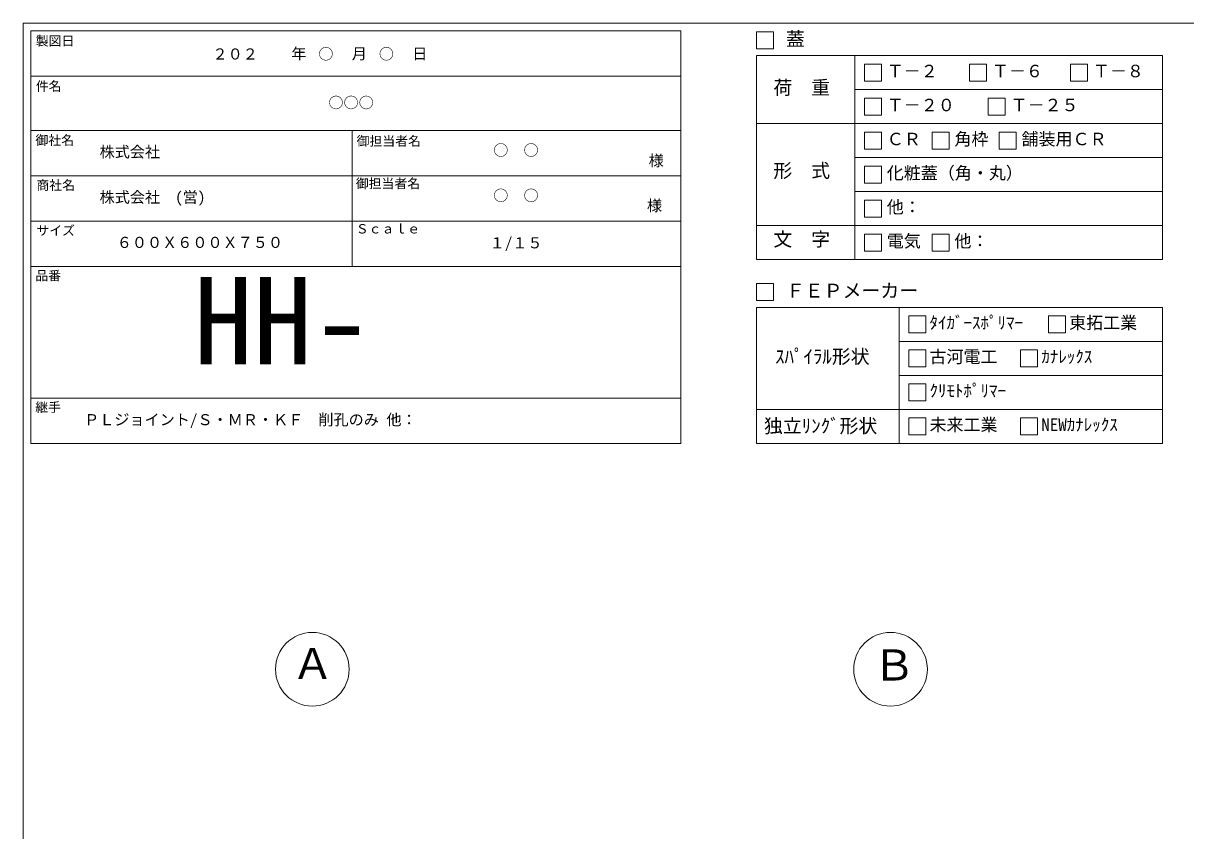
# Model space of a CAD drawing. Units: millimetres, scale not verified. Extents: x -4890 to 18490, y -2287 to 2287.
# Drawn here: x -1230 to 1846, y 150 to 2287 of the extents above; entities that cross this region are included whole.
import ezdxf
from ezdxf.enums import TextEntityAlignment as Align

# ---------------------------------------------------------------- set-up
doc = ezdxf.new("R2010")
doc.units = ezdxf.units.MM
doc.header["$LTSCALE"] = 10
doc.linetypes.add('USER5', pattern=[3.185, 0.01, -3.175])
for name, color, linetype, lineweight in [('0-2_waku', 7, 'Continuous', 18), ('0-3_gaikei', 7, 'Continuous', 18), ('0-4_kakure', 7, 'USER5', 18), ('0-D_文字１', 7, 'Continuous', 18)]:
    doc.layers.add(name, color=color, linetype=linetype, lineweight=lineweight)
doc.styles.add('ＭＳ ゴシック', font='')
doc.styles.get('ＭＳ ゴシック').set_extended_font_data('MS Gothic')

msp = doc.modelspace()

# ---------------------------------------------------------------- linework, layer by layer
at = {"layer": '0-2_waku'}
for p, q in [((-1230, 2287.41), (-1230, -1987.59)), ((-1230, 2287.41), (4890, 2287.41)), ((-1210, 2267.41), (-1210, 1175.41)), ((-1210, 2267.41), (510, 2267.41)), ((-1210, 2267.41), (-1210, 1175.41)), ((-1210, 2267.41), (510, 2267.41)), ((-1210, 2267.41), (-1210, 1175.41)), ((510, 2267.41), (510, 1175.41)), ((710, 2201.63), (1785, 2201.63)), ((710, 2201.63), (710, 1661.63)), ((970.67, 2201.63), (970.67, 1661.63)), ((1785, 2201.63), (1785, 1661.63)), ((-1210, 2147.41), (510, 2147.41)), ((-1210, 2147.41), (510, 2147.41)), ((-1210, 2147.41), (510, 2147.41)), ((-1210, 2147.41), (510, 2147.41)), ((970.67, 2111.63), (1785, 2111.63)), ((-1210, 2003.41), (510, 2003.41)), ((-1210, 2003.41), (510, 2003.41)), ((-360, 2003.41), (-360, 1643.41)), ((710, 2021.63), (1785, 2021.63)), ((970.67, 1931.63), (1785, 1931.63)), ((-1210, 1883.41), (510, 1883.41)), ((970.67, 1841.63), (1785, 1841.63)), ((-1210, 1763.41), (510, 1763.41)), ((710, 1751.63), (1785, 1751.63)), ((710, 1661.63), (1785, 1661.63)), ((-1210, 1643.41), (510, 1643.41)), ((710, 1535.41), (1785, 1535.41)), ((710, 1535.41), (710, 1175.41)), ((1087.82, 1535.41), (1087.82, 1175.41)), ((1785, 1535.41), (1785, 1175.41)), ((1087.82, 1445.41), (1785, 1445.41)), ((1087.82, 1355.41), (1785, 1355.41)), ((-1210, 1295.41), (510, 1295.41)), ((710, 1265.41), (1785, 1265.41)), ((-1210, 1175.41), (510, 1175.41)), ((710, 1175.41), (1785, 1175.41)), ((710, 1175.41), (1785, 1175.41))]:
    msp.add_line(p, q, dxfattribs=at)
at = {"layer": '0-3_gaikei'}
for centre in [(-465, 577.41), (1065, 577.41)]:
    msp.add_circle(centre, 97.5, dxfattribs=at)
at = {"layer": '0-D_文字１'}
for p, q in [((710, 2264.44), (710, 2219.44)), ((710, 2219.44), (755, 2219.44)), ((995.97, 2179.13), (1040.97, 2179.13)), ((995.97, 2179.13), (995.97, 2134.13)), ((995.97, 2179.13), (995.97, 2134.13)), ((995.97, 2179.13), (1040.97, 2179.13)), ((995.97, 2179.13), (995.97, 2134.13)), ((995.97, 2179.13), (1040.97, 2179.13)), ((1040.97, 2179.13), (1040.97, 2134.13)), ((1040.97, 2179.13), (1040.97, 2134.13)), ((1040.97, 2179.13), (1040.97, 2134.13)), ((1274.05, 2179.13), (1319.05, 2179.13)), ((1274.05, 2179.13), (1274.05, 2134.13)), ((1319.05, 2179.13), (1319.05, 2134.13)), ((1541.26, 2179.13), (1586.26, 2179.13)), ((1541.26, 2179.13), (1541.26, 2134.13)), ((1586.26, 2179.13), (1586.26, 2134.13)), ((995.97, 2134.13), (1040.97, 2134.13)), ((995.97, 2134.13), (1040.97, 2134.13)), ((995.97, 2134.13), (1040.97, 2134.13)), ((1274.05, 2134.13), (1319.05, 2134.13)), ((1541.26, 2134.13), (1586.26, 2134.13)), ((995.97, 2089.13), (1040.97, 2089.13)), ((995.97, 2089.13), (995.97, 2044.13)), ((1040.97, 2089.13), (1040.97, 2044.13)), ((1323.45, 2089.13), (1368.45, 2089.13)), ((1323.45, 2089.13), (1323.45, 2044.13)), ((1368.45, 2089.13), (1368.45, 2044.13)), ((995.97, 2044.13), (1040.97, 2044.13)), ((1323.45, 2044.13), (1368.45, 2044.13)), ((995.97, 1999.13), (1040.97, 1999.13)), ((995.97, 1999.13), (995.97, 1954.13)), ((995.97, 1999.13), (995.97, 1954.13)), ((1040.97, 1999.13), (1040.97, 1954.13)), ((1040.97, 1999.13), (1040.97, 1954.13)), ((1174.97, 1999.13), (1219.97, 1999.13)), ((1174.97, 1999.13), (1174.97, 1954.13)), ((1219.97, 1999.13), (1219.97, 1954.13)), ((1352.47, 1999.13), (1397.47, 1999.13)), ((1352.47, 1999.13), (1352.47, 1954.13)), ((1397.47, 1999.13), (1397.47, 1954.13)), ((995.97, 1954.13), (1040.97, 1954.13)), ((995.97, 1954.13), (1040.97, 1954.13)), ((1174.97, 1954.13), (1219.97, 1954.13)), ((1352.47, 1954.13), (1397.47, 1954.13)), ((995.97, 1909.13), (995.97, 1864.13)), ((1040.97, 1909.13), (1040.97, 1864.13)), ((995.97, 1864.13), (1040.97, 1864.13)), ((995.97, 1819.13), (1040.97, 1819.13)), ((995.97, 1819.13), (995.97, 1774.13)), ((995.97, 1819.13), (995.97, 1774.13)), ((1040.97, 1819.13), (1040.97, 1774.13)), ((1040.97, 1819.13), (1040.97, 1774.13)), ((995.97, 1774.13), (1040.97, 1774.13)), ((995.97, 1774.13), (1040.97, 1774.13)), ((995.97, 1729.13), (995.97, 1684.13)), ((1174.97, 1729.13), (1174.97, 1684.13)), ((995.97, 1684.13), (1040.97, 1684.13)), ((1174.97, 1684.13), (1219.97, 1684.13)), ((710, 1598.22), (710, 1553.22)), ((710, 1553.22), (755, 1553.22)), ((1113.12, 1512.91), (1113.12, 1467.91)), ((1482.7, 1512.91), (1527.7, 1512.91)), ((1482.7, 1512.91), (1482.7, 1467.91)), ((1482.7, 1512.91), (1527.7, 1512.91)), ((1482.7, 1512.91), (1482.7, 1467.91)), ((1482.7, 1512.91), (1527.7, 1512.91)), ((1482.7, 1512.91), (1482.7, 1467.91)), ((1527.7, 1512.91), (1527.7, 1467.91)), ((1527.7, 1512.91), (1527.7, 1467.91)), ((1527.7, 1512.91), (1527.7, 1467.91)), ((1113.12, 1467.91), (1158.12, 1467.91)), ((1482.7, 1467.91), (1527.7, 1467.91)), ((1482.7, 1467.91), (1527.7, 1467.91)), ((1482.7, 1467.91), (1527.7, 1467.91)), ((1113.12, 1422.91), (1158.12, 1422.91)), ((1113.12, 1422.91), (1113.12, 1377.91)), ((1158.12, 1422.91), (1158.12, 1377.91)), ((1409.02, 1422.91), (1409.02, 1377.91)), ((1113.12, 1377.91), (1158.12, 1377.91)), ((1409.02, 1377.91), (1454.02, 1377.91)), ((1113.12, 1332.91), (1113.12, 1287.91)), ((1113.12, 1287.91), (1158.12, 1287.91)), ((1113.12, 1242.91), (1158.12, 1242.91)), ((1113.12, 1242.91), (1113.12, 1197.91)), ((1158.12, 1242.91), (1158.12, 1197.91)), ((1409.02, 1242.91), (1454.02, 1242.91)), ((1409.02, 1242.91), (1409.02, 1197.91)), ((1454.02, 1242.91), (1454.02, 1197.91)), ((1113.12, 1197.91), (1158.12, 1197.91)), ((1409.02, 1197.91), (1454.02, 1197.91))]:
    msp.add_line(p, q, dxfattribs=at)
for points in [[(710, 2264.44), (755, 2264.44), (755, 2219.44)], [(710, 2264.44), (755, 2264.44), (755, 2219.44)], [(995.97, 1999.13), (1040.97, 1999.13), (1040.97, 1954.13)], [(995.97, 1999.13), (995.97, 1954.13), (1040.97, 1954.13)], [(995.97, 1909.13), (1040.97, 1909.13), (1040.97, 1864.13)], [(995.97, 1819.13), (1040.97, 1819.13), (1040.97, 1774.13)], [(995.97, 1819.13), (995.97, 1774.13), (1040.97, 1774.13)], [(995.97, 1729.13), (1040.97, 1729.13), (1040.97, 1684.13)], [(1174.97, 1729.13), (1219.97, 1729.13), (1219.97, 1684.13)], [(710, 1598.22), (755, 1598.22), (755, 1553.22)], [(1113.12, 1512.91), (1158.12, 1512.91), (1158.12, 1467.91)], [(1409.02, 1422.91), (1454.02, 1422.91), (1454.02, 1377.91)], [(1113.12, 1332.91), (1158.12, 1332.91), (1158.12, 1287.91)]]:
    msp.add_lwpolyline(points, dxfattribs=at)

# ---------------------------------------------------------------- texts
at = {"layer": '0-4_kakure', "style": 'ＭＳ ゴシック'}
for s, p in [('\u3000\u3000２０２\u3000\u3000\u3000\u3000○\u3000\u3000\u3000○', (-809.17, 2182.57)), ('○○○', (-422.49, 2053.75)), ('○\u3000○', (13.78, 1927.87)), ('株式会社', (-1028, 1923.49)), ('株式会社\u3000(営)', (-1028, 1803.49)), ('○\u3000○', (13.78, 1807.87))]:
    msp.add_text(s, height=29.33, dxfattribs=at).set_placement(p, align=Align.BOTTOM_LEFT)
at = {"layer": '0-D_文字１', "style": 'ＭＳ ゴシック'}
for s, height, p in [('製図日', 24.93, (-1196.73, 2220.96)), ('蓋', 36.66, (788.09, 2216.52)), ('\u3000\u3000年\u3000\u3000\u3000月\u3000\u3000\u3000日', 29.33, (-600.69, 2183.35)), ('Ｔ－２', 32.99, (1055.11, 2134.61)), ('Ｔ－６', 32.99, (1333.19, 2134.61)), ('Ｔ－８', 32.99, (1600.4, 2134.61)), ('件名', 24.93, (-1196.73, 2100.96)), ('荷\u3000重', 36.66, (754.96, 2087.83)), ('Ｔ－２０', 32.99, (1055.11, 2044.61)), ('Ｔ－２５', 32.99, (1382.59, 2044.61)), ('角枠', 32.99, (1234.11, 1954.61)), ('舗装用ＣＲ', 32.99, (1411.61, 1954.61)), ('御社名', 24.93, (-1197.7, 1957.95)), ('御担当者名', 24.93, (-347.79, 1955.74)), ('御担当者名', 24.93, (-347.79, 1955.74)), ('ＣＲ', 32.99, (1055.11, 1954.61)), ('様', 29.33, (424.95, 1900.24)), ('形\u3000式', 36.66, (754.96, 1867.86)), ('化粧蓋（角・丸）', 32.99, (1055.11, 1864.61)), ('御担当者名', 24.93, (-350.01, 1843.43)), ('商社名', 24.93, (-1195.1, 1838.91)), ('様', 29.33, (420.46, 1781.32)), ('他：', 32.99, (1055.11, 1774.61)), ('サイズ', 24.93, (-1195.1, 1718.91)), ('Ｓｃａｌｅ', 24.93, (-350.01, 1723.43)), ('１/１５', 29.33, (4.28, 1682.71)), ('文\u3000字', 36.66, (754.96, 1686.38)), ('電気', 32.99, (1055.11, 1684.61)), ('他：', 32.99, (1234.11, 1684.61)), ('６００Ｘ６００Ｘ７５０', 29.33, (-982.64, 1683.87)), ('品番', 24.93, (-1198.1, 1599.27)), ('HH-', 230.9, (-779.27, 1315.24)), ('ＦＥＰメーカー', 36.66, (788.09, 1550.3)), ('ﾀｲｶﾞｰｽﾎﾟﾘﾏｰ', 32.99, (1168.09, 1468.39)), ('東拓工業', 32.99, (1537.67, 1468.39)), ('ｽﾊﾟｲﾗﾙ形状', 36.66, (759.62, 1375.75)), ('古河電工', 32.99, (1168.09, 1378.39)), ('ｶﾅﾚｯｸｽ', 32.99, (1463.99, 1378.39)), ('ｸﾘﾓﾄﾎﾟﾘﾏｰ', 32.99, (1168.09, 1288.39)), ('継手', 24.93, (-1198.1, 1251.27)), ('ＰＬジョイント/Ｓ・ＭＲ・ＫＦ\u3000削孔のみ 他：', 29.33, (-1069.01, 1214.61)), ('独立ﾘﾝｸﾞ形状', 36.66, (730.09, 1192.27)), ('未来工業', 32.99, (1168.09, 1198.39)), ('NEWｶﾅﾚｯｸｽ', 32.99, (1463.99, 1198.39)), ('Ａ', 82.48, (-520.42, 526.49)), ('Ｂ', 82.48, (1018.15, 522.77))]:
    msp.add_text(s, height=height, dxfattribs=at).set_placement(p, align=Align.BOTTOM_LEFT)

doc.saveas('drawing.dxf')
